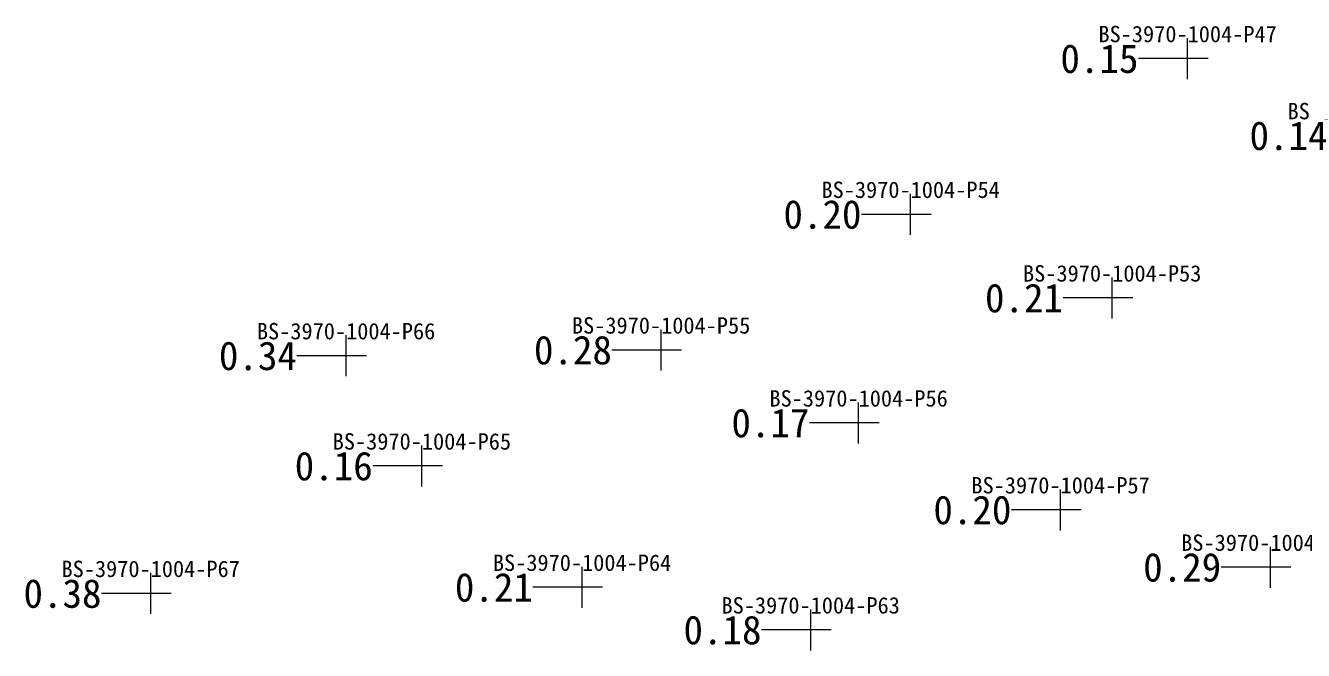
# Model space of a CAD drawing. Header units: inches. Extents: x 469761 to 469956, y 4349708 to 4349833.
# Drawn here: x 469860.12 to 469891.31, y 4349786.84 to 4349802.09 of the extents above; entities that cross this region are included whole.
import ezdxf
from ezdxf.enums import TextEntityAlignment as Align

# ---------------------------------------------------------------- set-up
doc = ezdxf.new("R2010")
doc.units = ezdxf.units.IN
doc.header["$MEASUREMENT"] = 0
for name, color, linetype, lineweight in [('点', 7, 'Continuous', 0), ('线条', 7, 'Continuous', 0), ('钻孔', 7, 'Continuous', 0)]:
    doc.layers.add(name, color=color, linetype=linetype, lineweight=lineweight)
doc.styles.add('3dmine_textStyle_2', font='simsunb.ttf', dxfattribs={"height": 1})

msp = doc.modelspace()

# ---------------------------------------------------------------- hatches: boundary and pattern name
at = {"layer": '钻孔', "linetype": 'Continuous', "lineweight": 0, "true_color": 0x808080, "extrusion": (0, 1, 0)}
for points in [[(-469889.481, 3960.21), (-469888.481, 3960.21), (-469888.481, 3972.21), (-469889.481, 3972.21)], [(-469882.72, 3960.12), (-469881.72, 3960.12), (-469881.72, 3972.12), (-469882.72, 3972.12)], [(-469887.64, 3960.01), (-469886.64, 3960.01), (-469886.64, 3972.01), (-469887.64, 3972.01)], [(-469868.94, 3959.96), (-469867.94, 3959.96), (-469867.94, 3971.96), (-469868.94, 3971.96)], [(-469876.63, 3959.81), (-469875.63, 3959.81), (-469875.63, 3971.81), (-469876.63, 3971.81)], [(-469881.45, 3959.77), (-469880.45, 3959.77), (-469880.45, 3971.77), (-469881.45, 3971.77)], [(-469870.79, 3959.92), (-469869.79, 3959.92), (-469869.79, 3971.92), (-469870.79, 3971.92)], [(-469886.38, 3960.02), (-469885.38, 3960.02), (-469885.38, 3972.02), (-469886.38, 3972.02)], [(-469891.501, 3959.58), (-469890.501, 3959.58), (-469890.501, 3972.58), (-469891.501, 3972.58)], [(-469874.7, 3960.01), (-469873.7, 3960.01), (-469873.7, 3972.01), (-469874.7, 3972.01)], [(-469864.17, 3959.97), (-469863.17, 3959.97), (-469863.17, 3971.97), (-469864.17, 3971.97)], [(-469880.28, 3959.79), (-469879.28, 3959.79), (-469879.28, 3971.79), (-469880.28, 3971.79)]]:
    msp.add_hatch(color=8, dxfattribs=at).paths.add_polyline_path(points, flags=0)

# ---------------------------------------------------------------- linework, layer by layer
at = {"layer": '点', "color": 138, "linetype": 'Continuous', "lineweight": 0, "true_color": 0x004c4c}
for points, elevation in [([(469888.481, 4349800.78), (469888.481, 4349801.78)], 3972.21), ([(469888.981, 4349801.28), (469887.981, 4349801.28)], 3972.21), ([(469881.72, 4349796.98), (469881.72, 4349797.98)], 3972.12), ([(469882.22, 4349797.48), (469881.22, 4349797.48)], 3972.12), ([(469886.64, 4349794.94), (469886.64, 4349795.94)], 3972.01), ([(469887.14, 4349795.44), (469886.14, 4349795.44)], 3972.01), ([(469875.63, 4349793.67), (469875.63, 4349794.67)], 3971.81), ([(469867.94, 4349793.53), (469867.94, 4349794.53)], 3971.96), ([(469868.44, 4349794.03), (469867.44, 4349794.03)], 3971.96), ([(469876.13, 4349794.17), (469875.13, 4349794.17)], 3971.81), ([(469880.45, 4349791.89), (469880.45, 4349792.89)], 3971.77), ([(469880.95, 4349792.39), (469879.95, 4349792.39)], 3971.77), ([(469869.79, 4349790.84), (469869.79, 4349791.84)], 3971.92), ([(469870.29, 4349791.34), (469869.29, 4349791.34)], 3971.92), ([(469885.38, 4349789.77), (469885.38, 4349790.77)], 3972.02), ([(469885.88, 4349790.27), (469884.88, 4349790.27)], 3972.02), ([(469890.501, 4349788.37), (469890.501, 4349789.37)], 3972.58), ([(469863.17, 4349787.73), (469863.17, 4349788.73)], 3971.97), ([(469873.7, 4349787.88), (469873.7, 4349788.88)], 3972.01), ([(469891.001, 4349788.87), (469890.001, 4349788.87)], 3972.58), ([(469874.2, 4349788.38), (469873.2, 4349788.38)], 3972.01), ([(469863.67, 4349788.23), (469862.67, 4349788.23)], 3971.97), ([(469879.28, 4349786.84), (469879.28, 4349787.84)], 3971.79), ([(469879.78, 4349787.34), (469878.78, 4349787.34)], 3971.79)]:
    msp.add_lwpolyline(points, dxfattribs=dict(at, elevation=elevation))
at = {"layer": '线条', "color": 138, "linetype": 'Continuous', "lineweight": 0, "true_color": 0x004c4c}
for points, elevation in [([(469888.481, 4349801.28), (469888.481, 4349801.28), (469888.481, 4349801.28)], 3972.21), ([(469881.72, 4349797.48), (469881.72, 4349797.48), (469881.72, 4349797.48)], 3972.12), ([(469886.64, 4349795.44), (469886.64, 4349795.44), (469886.64, 4349795.44)], 3972.01), ([(469867.94, 4349794.03), (469867.94, 4349794.03), (469867.94, 4349794.03)], 3971.96), ([(469875.63, 4349794.17), (469875.63, 4349794.17), (469875.63, 4349794.17)], 3971.81), ([(469880.45, 4349792.39), (469880.45, 4349792.39), (469880.45, 4349792.39)], 3971.77), ([(469869.79, 4349791.34), (469869.79, 4349791.34), (469869.79, 4349791.34)], 3971.92), ([(469885.38, 4349790.27), (469885.38, 4349790.27), (469885.38, 4349790.27)], 3972.02), ([(469890.501, 4349788.87), (469890.501, 4349788.87), (469890.501, 4349788.87)], 3972.58), ([(469873.7, 4349788.38), (469873.7, 4349788.38), (469873.7, 4349788.38)], 3972.01), ([(469863.17, 4349788.23), (469863.17, 4349788.23), (469863.17, 4349788.23)], 3971.97), ([(469879.28, 4349787.34), (469879.28, 4349787.34), (469879.28, 4349787.34)], 3971.79)]:
    msp.add_lwpolyline(points, dxfattribs=dict(at, elevation=elevation))
at = {"layer": '钻孔', "color": 8, "linetype": 'Continuous', "lineweight": 0, "true_color": 0x808080}
for points, elevation in [([(469888.481, 4349801.28), (469887.281, 4349801.28)], 3972.21), ([(469888.481, 4349801.28), (469887.281, 4349801.28)], 3960.21), ([(469881.72, 4349797.48), (469880.52, 4349797.48)], 3972.12), ([(469881.72, 4349797.48), (469880.52, 4349797.48)], 3960.12), ([(469886.64, 4349795.44), (469885.44, 4349795.44)], 3972.01), ([(469886.64, 4349795.44), (469885.44, 4349795.44)], 3960.01), ([(469867.94, 4349794.03), (469866.74, 4349794.03)], 3971.96), ([(469867.94, 4349794.03), (469866.74, 4349794.03)], 3959.96), ([(469875.63, 4349794.17), (469874.43, 4349794.17)], 3971.81), ([(469875.63, 4349794.17), (469874.43, 4349794.17)], 3959.81), ([(469880.45, 4349792.39), (469879.25, 4349792.39)], 3971.77), ([(469880.45, 4349792.39), (469879.25, 4349792.39)], 3959.77), ([(469869.79, 4349791.34), (469868.59, 4349791.34)], 3971.92), ([(469869.79, 4349791.34), (469868.59, 4349791.34)], 3959.92), ([(469885.38, 4349790.27), (469884.18, 4349790.27)], 3972.02), ([(469885.38, 4349790.27), (469884.18, 4349790.27)], 3960.02), ([(469890.501, 4349788.87), (469889.301, 4349788.87)], 3972.58), ([(469890.501, 4349788.87), (469889.301, 4349788.87)], 3959.58), ([(469873.7, 4349788.38), (469872.5, 4349788.38)], 3972.01), ([(469873.7, 4349788.38), (469872.5, 4349788.38)], 3960.01), ([(469863.17, 4349788.23), (469861.97, 4349788.23)], 3971.97), ([(469863.17, 4349788.23), (469861.97, 4349788.23)], 3959.97), ([(469879.28, 4349787.34), (469878.08, 4349787.34)], 3971.79), ([(469879.28, 4349787.34), (469878.08, 4349787.34)], 3959.79)]:
    msp.add_lwpolyline(points, dxfattribs=dict(at, elevation=elevation))

# ---------------------------------------------------------------- texts
at = {"layer": '钻孔', "color": 138, "linetype": 'Continuous', "lineweight": 0, "true_color": 0x004c4c, "style": '3dmine_textStyle_2'}
for s, p in [('BS-3970-1004-P47', (469888.481, 4349801.68, 3972.21)), ('BS-3970-1004-P46', (469893.097, 4349799.8, 3972.43)), ('BS-3970-1004-P54', (469881.72, 4349797.88, 3972.12)), ('BS-3970-1004-P53', (469886.64, 4349795.84, 3972.01)), ('BS-3970-1004-P55', (469875.63, 4349794.57, 3971.81)), ('BS-3970-1004-P66', (469867.94, 4349794.43, 3971.96)), ('BS-3970-1004-P56', (469880.45, 4349792.79, 3971.77)), ('BS-3970-1004-P65', (469869.79, 4349791.74, 3971.92)), ('BS-3970-1004-P57', (469885.38, 4349790.67, 3972.02)), ('BS-3970-1004-P52', (469890.501, 4349789.27, 3972.58)), ('BS-3970-1004-P67', (469863.17, 4349788.63, 3971.97)), ('BS-3970-1004-P64', (469873.7, 4349788.78, 3972.01)), ('BS-3970-1004-P63', (469879.28, 4349787.74, 3971.79))]:
    msp.add_text(s, height=0.4, dxfattribs=at).set_placement(p, align=Align.CENTER)
at = {"layer": '钻孔', "color": 8, "linetype": 'Continuous', "lineweight": 0, "true_color": 0x808080, "style": '3dmine_textStyle_2'}
for s, p in [('0.15', (469887.281, 4349801.28, 3966.21)), ('0.14', (469891.897, 4349799.4, 3966.43)), ('0.20', (469880.52, 4349797.48, 3966.12)), ('0.21', (469885.44, 4349795.44, 3966.01)), ('0.34', (469866.74, 4349794.03, 3965.96)), ('0.28', (469874.43, 4349794.17, 3965.81)), ('0.17', (469879.25, 4349792.39, 3965.77)), ('0.16', (469868.59, 4349791.34, 3965.92)), ('0.20', (469884.18, 4349790.27, 3966.02)), ('0.29', (469889.301, 4349788.87, 3966.08)), ('0.21', (469872.5, 4349788.38, 3966.01)), ('0.38', (469861.97, 4349788.23, 3965.97)), ('0.18', (469878.08, 4349787.34, 3965.79))]:
    msp.add_text(s, height=0.7, dxfattribs=at).set_placement(p, align=Align.MIDDLE_RIGHT)

doc.saveas('drawing.dxf')
